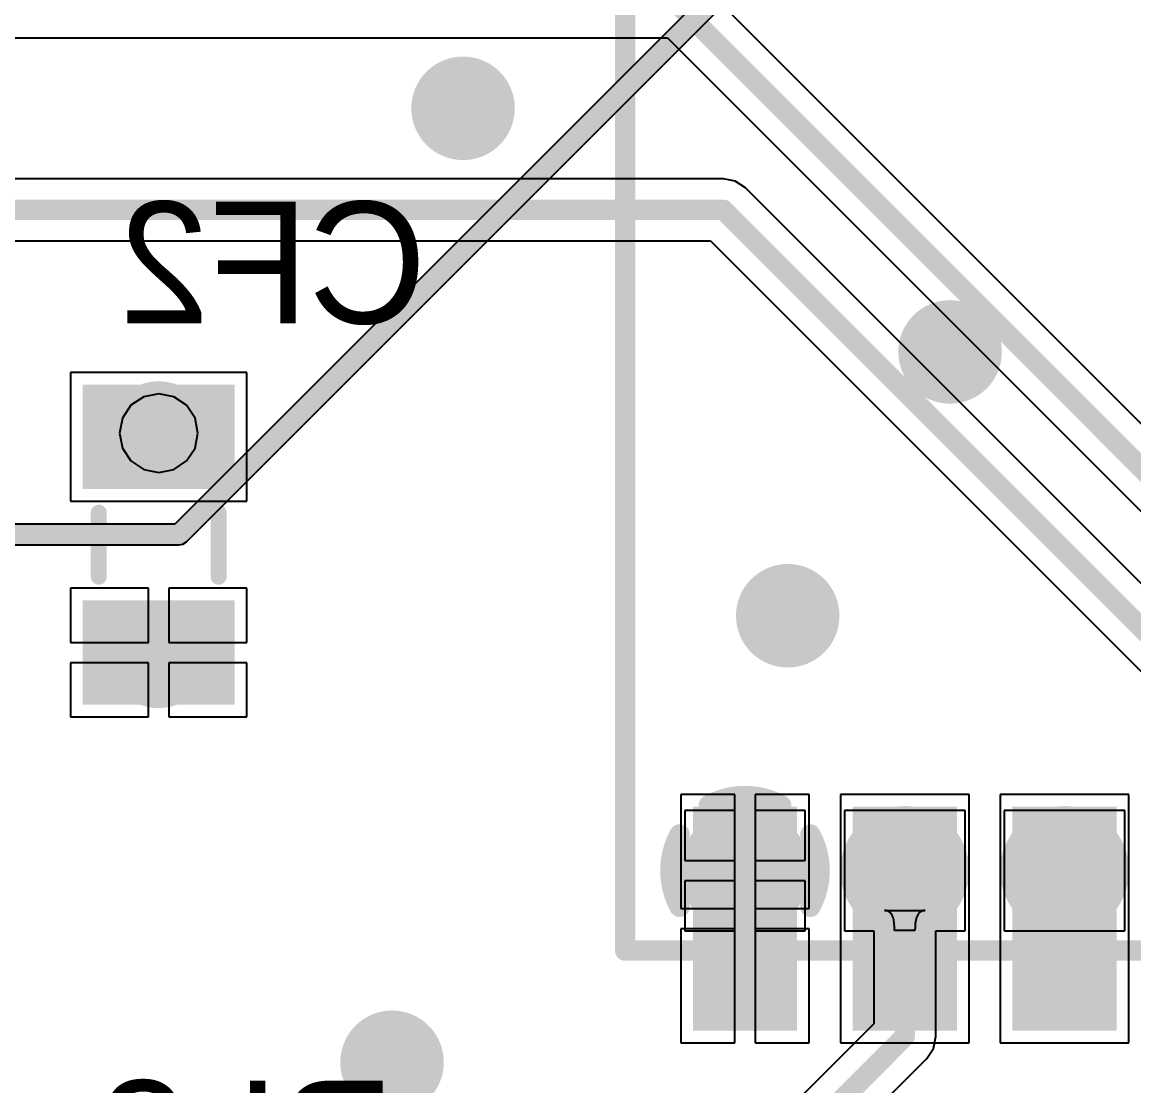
# Model space of a CAD drawing. Header units: millimetres. Extents: x 19 to 120, y 15 to 116.
# Drawn here: x 87.06 to 100.98, y 61.55 to 74.86 of the extents above; entities that cross this region are included whole.
import ezdxf

# ---------------------------------------------------------------- set-up
doc = ezdxf.new("R2010")
doc.units = ezdxf.units.MM
for name, color, linetype in [('BottomLayer', 5, 'Continuous'), ('BottomOverlay', 54, 'Continuous'), ('BottomPaste', 16, 'Continuous'), ('BottomSolder', 6, 'Continuous'), ('InternalPlane1', 76, 'Continuous'), ('InternalPlane2', 16, 'Continuous'), ('MultiLayer', 9, 'Continuous'), ('PadHoleLayer', 156, 'Continuous'), ('TopLayer', 1, 'Continuous'), ('TopOverlay', 2, 'Continuous'), ('TopPaste', 8, 'Continuous'), ('TopSolder', 216, 'Continuous'), ('ViaHoleLayer', 16, 'Continuous')]:
    doc.layers.add(name, color=color, linetype=linetype)

# ---------------------------------------------------------------- blocks, each defined once
blk = doc.blocks.new('ESP12_26')
at = {"layer": 'BottomLayer'}
for points in [[(6.5, -2.75), (7.5, -2.75), (6.5, -1.75), (7.5, -1.75)], [(6.5, -4.75), (7.5, -4.75), (6.5, -3.75), (7.5, -3.75)], [(6.5, -6.75), (7.5, -6.75), (6.5, -5.75), (7.5, -5.75)]]:
    blk.add_solid(points, dxfattribs=at)
at = {"layer": 'BottomSolder'}
for points in [[(6.398, -2.852), (7.602, -2.852), (6.398, -1.648), (7.602, -1.648)], [(6.398, -4.852), (7.602, -4.852), (6.398, -3.648), (7.602, -3.648)], [(6.398, -6.852), (7.602, -6.852), (6.398, -5.648), (7.602, -5.648)]]:
    blk.add_solid(points, dxfattribs=at)
at = {"layer": 'InternalPlane1'}
for points, const_width in [([(6.596, -2.25, 1), (7.404, -2.25, 1)], 0.808), ([(6.596, -4.25, 1), (7.404, -4.25, 1)], 0.808), ([(6.483, -5.432, 1), (6.61, -5.432, 1)], 0.127), ([(7.39, -5.432, 1), (7.517, -5.432, 1)], 0.127), ([(6.119, -5.797, 1), (6.246, -5.797, 1)], 0.127), ([(7.754, -5.797, 1), (7.881, -5.797, 1)], 0.127), ([(6.119, -6.703, 1), (6.246, -6.703, 1)], 0.127), ([(7.754, -6.703, 1), (7.881, -6.703, 1)], 0.127), ([(6.483, -7.068, 1), (6.61, -7.068, 1)], 0.127), ([(7.39, -7.068, 1), (7.517, -7.068, 1)], 0.127)]:
    blk.add_lwpolyline(points, format="xyb", close=True, dxfattribs=dict(at, const_width=const_width))
at = {"layer": 'InternalPlane1', "const_width": 0.254}
for points in [[(6.547, -5.432, -0.258618), (7.453, -5.432)], [(6.182, -6.703, -0.258618), (6.182, -5.797)], [(7.818, -5.797, -0.258618), (7.818, -6.703)], [(7.453, -7.068, -0.258618), (6.547, -7.068)]]:
    blk.add_lwpolyline(points, format="xyb", dxfattribs=at)
at = {"layer": 'InternalPlane2', "const_width": 0.808}
for points in [[(6.596, -2.25, 1), (7.404, -2.25, 1)], [(6.596, -4.25, 1), (7.404, -4.25, 1)], [(6.596, -6.25, 1), (7.404, -6.25, 1)]]:
    blk.add_lwpolyline(points, format="xyb", close=True, dxfattribs=at)
at = {"layer": 'PadHoleLayer', "const_width": 0.3}
for points in [[(6.85, -2.25, 1), (7.15, -2.25, 1)], [(6.85, -4.25, 1), (7.15, -4.25, 1)], [(6.85, -6.25, 1), (7.15, -6.25, 1)]]:
    blk.add_lwpolyline(points, format="xyb", close=True, dxfattribs=at)
at = {"layer": 'TopLayer'}
for points in [[(6.3, -2.8), (8.9, -2.8), (6.3, -1.7), (8.9, -1.7)], [(6.619, -2.75), (7.381, -2.75), (6.619, -1.75), (7.381, -1.75)], [(6.3, -4.8), (8.9, -4.8), (6.3, -3.7), (8.9, -3.7)], [(6.619, -4.75), (7.381, -4.75), (6.619, -3.75), (7.381, -3.75)], [(6.3, -6.8), (8.9, -6.8), (6.3, -5.7), (8.9, -5.7)], [(6.619, -6.75), (7.381, -6.75), (6.619, -5.75), (7.381, -5.75)]]:
    blk.add_solid(points, dxfattribs=at)
at = {"layer": 'TopOverlay', "const_width": 0.254}
for points in [[(8, -7.75), (8, 16.25)], [(8, -7.75), (-8, -7.75)]]:
    blk.add_lwpolyline(points, dxfattribs=at)
at = {"layer": 'TopOverlay', "const_width": 0.127}
blk.add_lwpolyline([(7.937, -7.75, 1), (8.064, -7.75, 1)], format="xyb", close=True, dxfattribs=at)
blk.add_lwpolyline([(7.937, -7.75, 1), (8.064, -7.75, 1)], format="xyb", close=True, dxfattribs=at)
at = {"layer": 'TopPaste'}
for points in [[(6.3, -2.8), (8.9, -2.8), (6.3, -1.7), (8.9, -1.7)], [(6.3, -4.8), (8.9, -4.8), (6.3, -3.7), (8.9, -3.7)], [(6.3, -6.8), (8.9, -6.8), (6.3, -5.7), (8.9, -5.7)]]:
    blk.add_solid(points, dxfattribs=at)
at = {"layer": 'TopSolder'}
for points in [[(6.198, -2.902), (9.002, -2.902), (6.198, -1.598), (9.002, -1.598)], [(6.517, -2.852), (7.483, -2.852), (6.517, -1.648), (7.483, -1.648)], [(6.198, -4.902), (9.002, -4.902), (6.198, -3.598), (9.002, -3.598)], [(6.517, -4.852), (7.483, -4.852), (6.517, -3.648), (7.483, -3.648)], [(6.198, -6.902), (9.002, -6.902), (6.198, -5.598), (9.002, -5.598)], [(6.517, -6.852), (7.483, -6.852), (6.517, -5.648), (7.483, -5.648)]]:
    blk.add_solid(points, dxfattribs=at)
blk = doc.blocks.new('M_1206_B_34')
at = {"layer": 'BottomLayer'}
for points in [[(-1.9, 0.85), (-1.9, -0.85), (-0.8, 0.85), (-0.8, -0.85)], [(0.8, 0.85), (0.8, -0.85), (1.9, 0.85), (1.9, -0.85)]]:
    blk.add_solid(points, dxfattribs=at)
at = {"layer": 'BottomOverlay', "const_width": 0.2}
for points in [[(-0.4, 0.75), (0.4, 0.75)], [(-0.4, -0.75), (0.4, -0.75)]]:
    blk.add_lwpolyline(points, dxfattribs=at)
at = {"layer": 'BottomOverlay', "const_width": 0.1}
for points in [[(-0.45, 0.75, 1), (-0.35, 0.75, 1)], [(0.35, 0.75, 1), (0.45, 0.75, 1)], [(-0.45, -0.75, 1), (-0.35, -0.75, 1)], [(0.35, -0.75, 1), (0.45, -0.75, 1)]]:
    blk.add_lwpolyline(points, format="xyb", close=True, dxfattribs=at)
at = {"layer": 'BottomPaste'}
for points in [[(-1.9, 0.85), (-1.9, -0.85), (-0.8, 0.85), (-0.8, -0.85)], [(0.8, 0.85), (0.8, -0.85), (1.9, 0.85), (1.9, -0.85)]]:
    blk.add_solid(points, dxfattribs=at)
at = {"layer": 'BottomSolder'}
for points in [[(-2.002, 0.952), (-2.002, -0.952), (-0.698, 0.952), (-0.698, -0.952)], [(0.698, 0.952), (0.698, -0.952), (2.002, 0.952), (2.002, -0.952)]]:
    blk.add_solid(points, dxfattribs=at)

msp = doc.modelspace()

# ---------------------------------------------------------------- linework, layer by layer
at = {"layer": 'BottomLayer'}
for p, q in [((105.855, 65.054), (95.577, 75.332)), ((82.51, 74.669), (95.141, 74.669)), ((95.141, 74.669), (104.691, 65.118)), ((95.842, 72.905), (82.51, 72.905)), ((95.991, 72.876), (95.842, 72.905)), ((96.117, 72.792), (95.991, 72.876)), ((103.855, 65.054), (96.117, 72.792)), ((82.51, 72.129), (95.681, 72.129)), ((95.681, 72.129), (102.691, 65.118)), ((89.877, 70.48), (87.669, 70.48)), ((87.669, 70.48), (87.669, 68.872)), ((89.877, 68.872), (89.877, 70.48)), ((87.669, 68.872), (89.877, 68.872)), ((88.646, 67.78), (87.669, 67.78)), ((87.669, 67.78), (87.669, 67.103)), ((88.646, 67.103), (88.646, 67.78)), ((89.877, 67.78), (88.9, 67.78)), ((88.9, 67.78), (88.9, 67.103)), ((89.877, 67.103), (89.877, 67.78)), ((87.669, 67.103), (88.646, 67.103)), ((88.9, 67.103), (89.877, 67.103)), ((88.646, 66.849), (87.669, 66.849)), ((87.669, 66.849), (87.669, 66.172)), ((88.646, 66.172), (88.646, 66.849)), ((89.877, 66.849), (88.9, 66.849)), ((88.9, 66.849), (88.9, 66.172)), ((89.877, 66.172), (89.877, 66.849)), ((87.669, 66.172), (88.646, 66.172)), ((88.9, 66.172), (89.877, 66.172)), ((95.985, 65.001), (95.358, 65.001)), ((95.358, 65.001), (95.358, 64.374)), ((95.985, 64.374), (95.985, 65.001)), ((96.866, 65.001), (96.239, 65.001)), ((96.239, 65.001), (96.239, 64.374)), ((96.866, 64.374), (96.866, 65.001)), ((98.866, 65.001), (97.358, 65.001)), ((97.358, 65.001), (97.358, 63.493)), ((98.866, 63.493), (98.866, 65.001)), ((100.866, 65.001), (99.358, 65.001)), ((99.358, 65.001), (99.358, 63.493)), ((100.866, 63.493), (100.866, 65.001)), ((95.358, 64.374), (95.985, 64.374)), ((96.239, 64.374), (96.866, 64.374)), ((95.985, 64.12), (95.358, 64.12)), ((95.358, 64.12), (95.358, 63.493)), ((95.985, 63.493), (95.985, 64.12)), ((96.866, 64.12), (96.239, 64.12)), ((96.239, 64.12), (96.239, 63.493)), ((96.866, 63.493), (96.866, 64.12)), ((97.882, 63.748), (97.858, 63.75)), ((97.858, 63.75), (98.366, 63.75)), ((97.904, 63.74), (97.882, 63.748)), ((97.923, 63.727), (97.904, 63.74)), ((97.939, 63.709), (97.923, 63.727)), ((98.301, 63.727), (98.285, 63.709)), ((98.32, 63.74), (98.301, 63.727)), ((98.342, 63.748), (98.32, 63.74)), ((98.366, 63.75), (98.342, 63.748)), ((97.953, 63.687), (97.939, 63.709)), ((97.965, 63.659), (97.953, 63.687)), ((97.974, 63.626), (97.965, 63.659)), ((97.98, 63.587), (97.974, 63.626)), ((97.984, 63.544), (97.98, 63.587)), ((98.244, 63.587), (98.24, 63.544)), ((98.25, 63.626), (98.244, 63.587)), ((98.259, 63.659), (98.25, 63.626)), ((98.271, 63.687), (98.259, 63.659)), ((98.285, 63.709), (98.271, 63.687)), ((95.358, 63.493), (95.985, 63.493)), ((96.239, 63.493), (96.866, 63.493)), ((97.358, 63.493), (97.724, 63.493)), ((97.724, 63.493), (97.724, 62.332)), ((97.985, 63.496), (97.984, 63.544)), ((98.239, 63.496), (97.985, 63.496)), ((98.24, 63.544), (98.239, 63.496)), ((98.5, 62.171), (98.5, 63.493)), ((98.5, 63.493), (98.866, 63.493)), ((99.358, 63.493), (100.866, 63.493)), ((97.724, 62.332), (94.454, 59.062)), ((98.471, 62.022), (98.5, 62.171)), ((98.387, 61.896), (98.471, 62.022)), ((94.89, 58.399), (98.387, 61.896))]:
    msp.add_line(p, q, dxfattribs=at)
at = {"layer": 'BottomLayer', "const_width": 0.254}
for points in [[(95.302, 75.057), (106.112, 64.247)], [(81.28, 72.517), (95.842, 72.517)], [(95.842, 72.517), (104.112, 64.247)], [(88.473, 69.676), (88.773, 69.676)], [(98.112, 62.171), (98.112, 64.247)], [(94.615, 58.674), (98.112, 62.171)]]:
    msp.add_lwpolyline(points, dxfattribs=at)
at = {"layer": 'BottomLayer'}
for points, const_width in [([(92.469, 73.787, 1), (92.697, 73.787, 1)], 0.229), ([(95.779, 72.517, 1), (95.906, 72.517, 1)], 0.127), ([(95.779, 72.517, 1), (95.906, 72.517, 1)], 0.127), ([(98.565, 70.739, 1), (98.793, 70.739, 1)], 0.229), ([(88.659, 69.723, 1), (88.887, 69.723, 1)], 0.229), ([(88.41, 69.676, 1), (88.537, 69.676, 1)], 0.127), ([(88.71, 69.676, 1), (88.837, 69.676, 1)], 0.127), ([(96.533, 67.437, 1), (96.761, 67.437, 1)], 0.229), ([(88.659, 66.929, 1), (88.887, 66.929, 1)], 0.229), ([(98.049, 64.247, 1), (98.176, 64.247, 1)], 0.127), ([(98.049, 62.171, 1), (98.176, 62.171, 1)], 0.127), ([(98.049, 62.171, 1), (98.176, 62.171, 1)], 0.127), ([(91.58, 61.849, 1), (91.808, 61.849, 1)], 0.229)]:
    msp.add_lwpolyline(points, format="xyb", close=True, dxfattribs=dict(at, const_width=const_width))
at = {"layer": 'BottomSolder', "const_width": 0.33}
for points in [[(88.608, 69.723, 1), (88.938, 69.723, 1)], [(88.608, 66.929, 1), (88.938, 66.929, 1)]]:
    msp.add_lwpolyline(points, format="xyb", close=True, dxfattribs=at)
at = {"layer": 'InternalPlane1', "const_width": 0.648}
msp.add_lwpolyline([(88.449, 69.723, 1), (89.097, 69.723, 1)], format="xyb", close=True, dxfattribs=at)
at = {"layer": 'InternalPlane2'}
for p, q in [((104.519, 84.128), (88.973, 68.582)), ((89.119, 68.361), (104.74, 83.982)), ((88.973, 68.582), (84.509, 68.582)), ((84.455, 68.324), (89.027, 68.324)), ((89.027, 68.324), (89.077, 68.333)), ((89.077, 68.333), (89.119, 68.361))]:
    msp.add_line(p, q, dxfattribs=at)
at = {"layer": 'InternalPlane2', "const_width": 0.254}
for points in [[(89.027, 68.453), (104.648, 84.074)], [(84.455, 68.453), (87.249, 68.453)], [(87.249, 68.453), (87.884, 68.453)], [(87.884, 68.453), (89.027, 68.453)]]:
    msp.add_lwpolyline(points, dxfattribs=at)
at = {"layer": 'InternalPlane2'}
for points, const_width in [([(92.259, 73.787, 1), (92.907, 73.787, 1)], 0.648), ([(98.355, 70.739, 1), (99.003, 70.739, 1)], 0.648), ([(87.186, 68.453, 1), (87.312, 68.453, 1)], 0.127), ([(87.186, 68.453, 1), (87.312, 68.453, 1)], 0.127), ([(87.82, 68.453, 1), (87.947, 68.453, 1)], 0.127), ([(87.82, 68.453, 1), (87.947, 68.453, 1)], 0.127), ([(88.963, 68.453, 1), (89.09, 68.453, 1)], 0.127), ([(88.963, 68.453, 1), (89.09, 68.453, 1)], 0.127), ([(96.323, 67.437, 1), (96.971, 67.437, 1)], 0.648), ([(88.449, 66.929, 1), (89.097, 66.929, 1)], 0.648), ([(91.37, 61.849, 1), (92.018, 61.849, 1)], 0.648)]:
    msp.add_lwpolyline(points, format="xyb", close=True, dxfattribs=dict(at, const_width=const_width))
at = {"layer": 'MultiLayer', "const_width": 0.229}
for points in [[(92.469, 73.787, 1), (92.697, 73.787, 1)], [(98.565, 70.739, 1), (98.793, 70.739, 1)], [(88.659, 69.723, 1), (88.887, 69.723, 1)], [(96.533, 67.437, 1), (96.761, 67.437, 1)], [(88.659, 66.929, 1), (88.887, 66.929, 1)], [(91.58, 61.849, 1), (91.808, 61.849, 1)]]:
    msp.add_lwpolyline(points, format="xyb", close=True, dxfattribs=at)
at = {"layer": 'TopLayer'}
for p, q in [((88.585, 70.178), (88.425, 70.071)), ((88.773, 70.215), (88.585, 70.178)), ((88.961, 70.178), (88.773, 70.215)), ((89.121, 70.071), (88.961, 70.178)), ((88.425, 70.071), (88.318, 69.911)), ((89.228, 69.911), (89.121, 70.071)), ((88.318, 69.911), (88.281, 69.723)), ((89.265, 69.723), (89.228, 69.911)), ((88.281, 69.723), (88.318, 69.535)), ((89.228, 69.535), (89.265, 69.723)), ((88.318, 69.535), (88.425, 69.375)), ((89.121, 69.375), (89.228, 69.535)), ((88.425, 69.375), (88.585, 69.268)), ((88.961, 69.268), (89.121, 69.375)), ((88.585, 69.268), (88.773, 69.231)), ((88.773, 69.231), (88.961, 69.268)), ((95.985, 65.201), (95.308, 65.201)), ((95.308, 65.201), (95.308, 63.774)), ((95.985, 63.774), (95.985, 65.201)), ((96.916, 65.201), (96.239, 65.201)), ((96.239, 65.201), (96.239, 63.774)), ((96.916, 63.774), (96.916, 65.201)), ((98.916, 65.201), (97.308, 65.201)), ((97.308, 65.201), (97.308, 62.093)), ((98.916, 62.093), (98.916, 65.201)), ((100.916, 65.201), (99.308, 65.201)), ((99.308, 65.201), (99.308, 62.093)), ((100.916, 62.093), (100.916, 65.201)), ((95.308, 63.774), (95.985, 63.774)), ((96.239, 63.774), (96.916, 63.774)), ((95.985, 63.52), (95.308, 63.52)), ((95.308, 63.52), (95.308, 62.093)), ((95.985, 62.093), (95.985, 63.52)), ((96.916, 63.52), (96.239, 63.52)), ((96.239, 63.52), (96.239, 62.093)), ((96.916, 62.093), (96.916, 63.52)), ((95.308, 62.093), (95.985, 62.093)), ((96.239, 62.093), (96.916, 62.093)), ((97.308, 62.093), (98.916, 62.093)), ((99.308, 62.093), (100.916, 62.093))]:
    msp.add_line(p, q, dxfattribs=at)
at = {"layer": 'TopLayer', "const_width": 0.229}
for points in [[(92.469, 73.787, 1), (92.697, 73.787, 1)], [(98.565, 70.739, 1), (98.793, 70.739, 1)], [(88.659, 69.723, 1), (88.887, 69.723, 1)], [(96.533, 67.437, 1), (96.761, 67.437, 1)], [(88.659, 66.929, 1), (88.887, 66.929, 1)], [(91.58, 61.849, 1), (91.808, 61.849, 1)]]:
    msp.add_lwpolyline(points, format="xyb", close=True, dxfattribs=at)
at = {"layer": 'ViaHoleLayer', "const_width": 0.14}
for points in [[(92.513, 73.787, 1), (92.653, 73.787, 1)], [(98.609, 70.739, 1), (98.749, 70.739, 1)], [(88.703, 69.723, 1), (88.843, 69.723, 1)], [(96.577, 67.437, 1), (96.717, 67.437, 1)], [(88.703, 66.929, 1), (88.843, 66.929, 1)], [(91.624, 61.849, 1), (91.764, 61.849, 1)]]:
    msp.add_lwpolyline(points, format="xyb", close=True, dxfattribs=at)

# ---------------------------------------------------------------- block references
for name, p, rotation in [('ESP12_26', (102.362, 71.247), 270), ('M_1206_B_34', (88.773, 68.326), 90)]:
    msp.add_blockref(name, p, dxfattribs=dict(rotation=rotation))

# ---------------------------------------------------------------- texts
at = {"layer": 'BottomOverlay', "text_generation_flag": 2}
for s, p in [('CF2', (92.126, 71.095)), ('RL3', (91.745, 60.096))]:
    msp.add_text(s, height=1.524, dxfattribs=at).set_placement(p)

doc.saveas('drawing.dxf')
